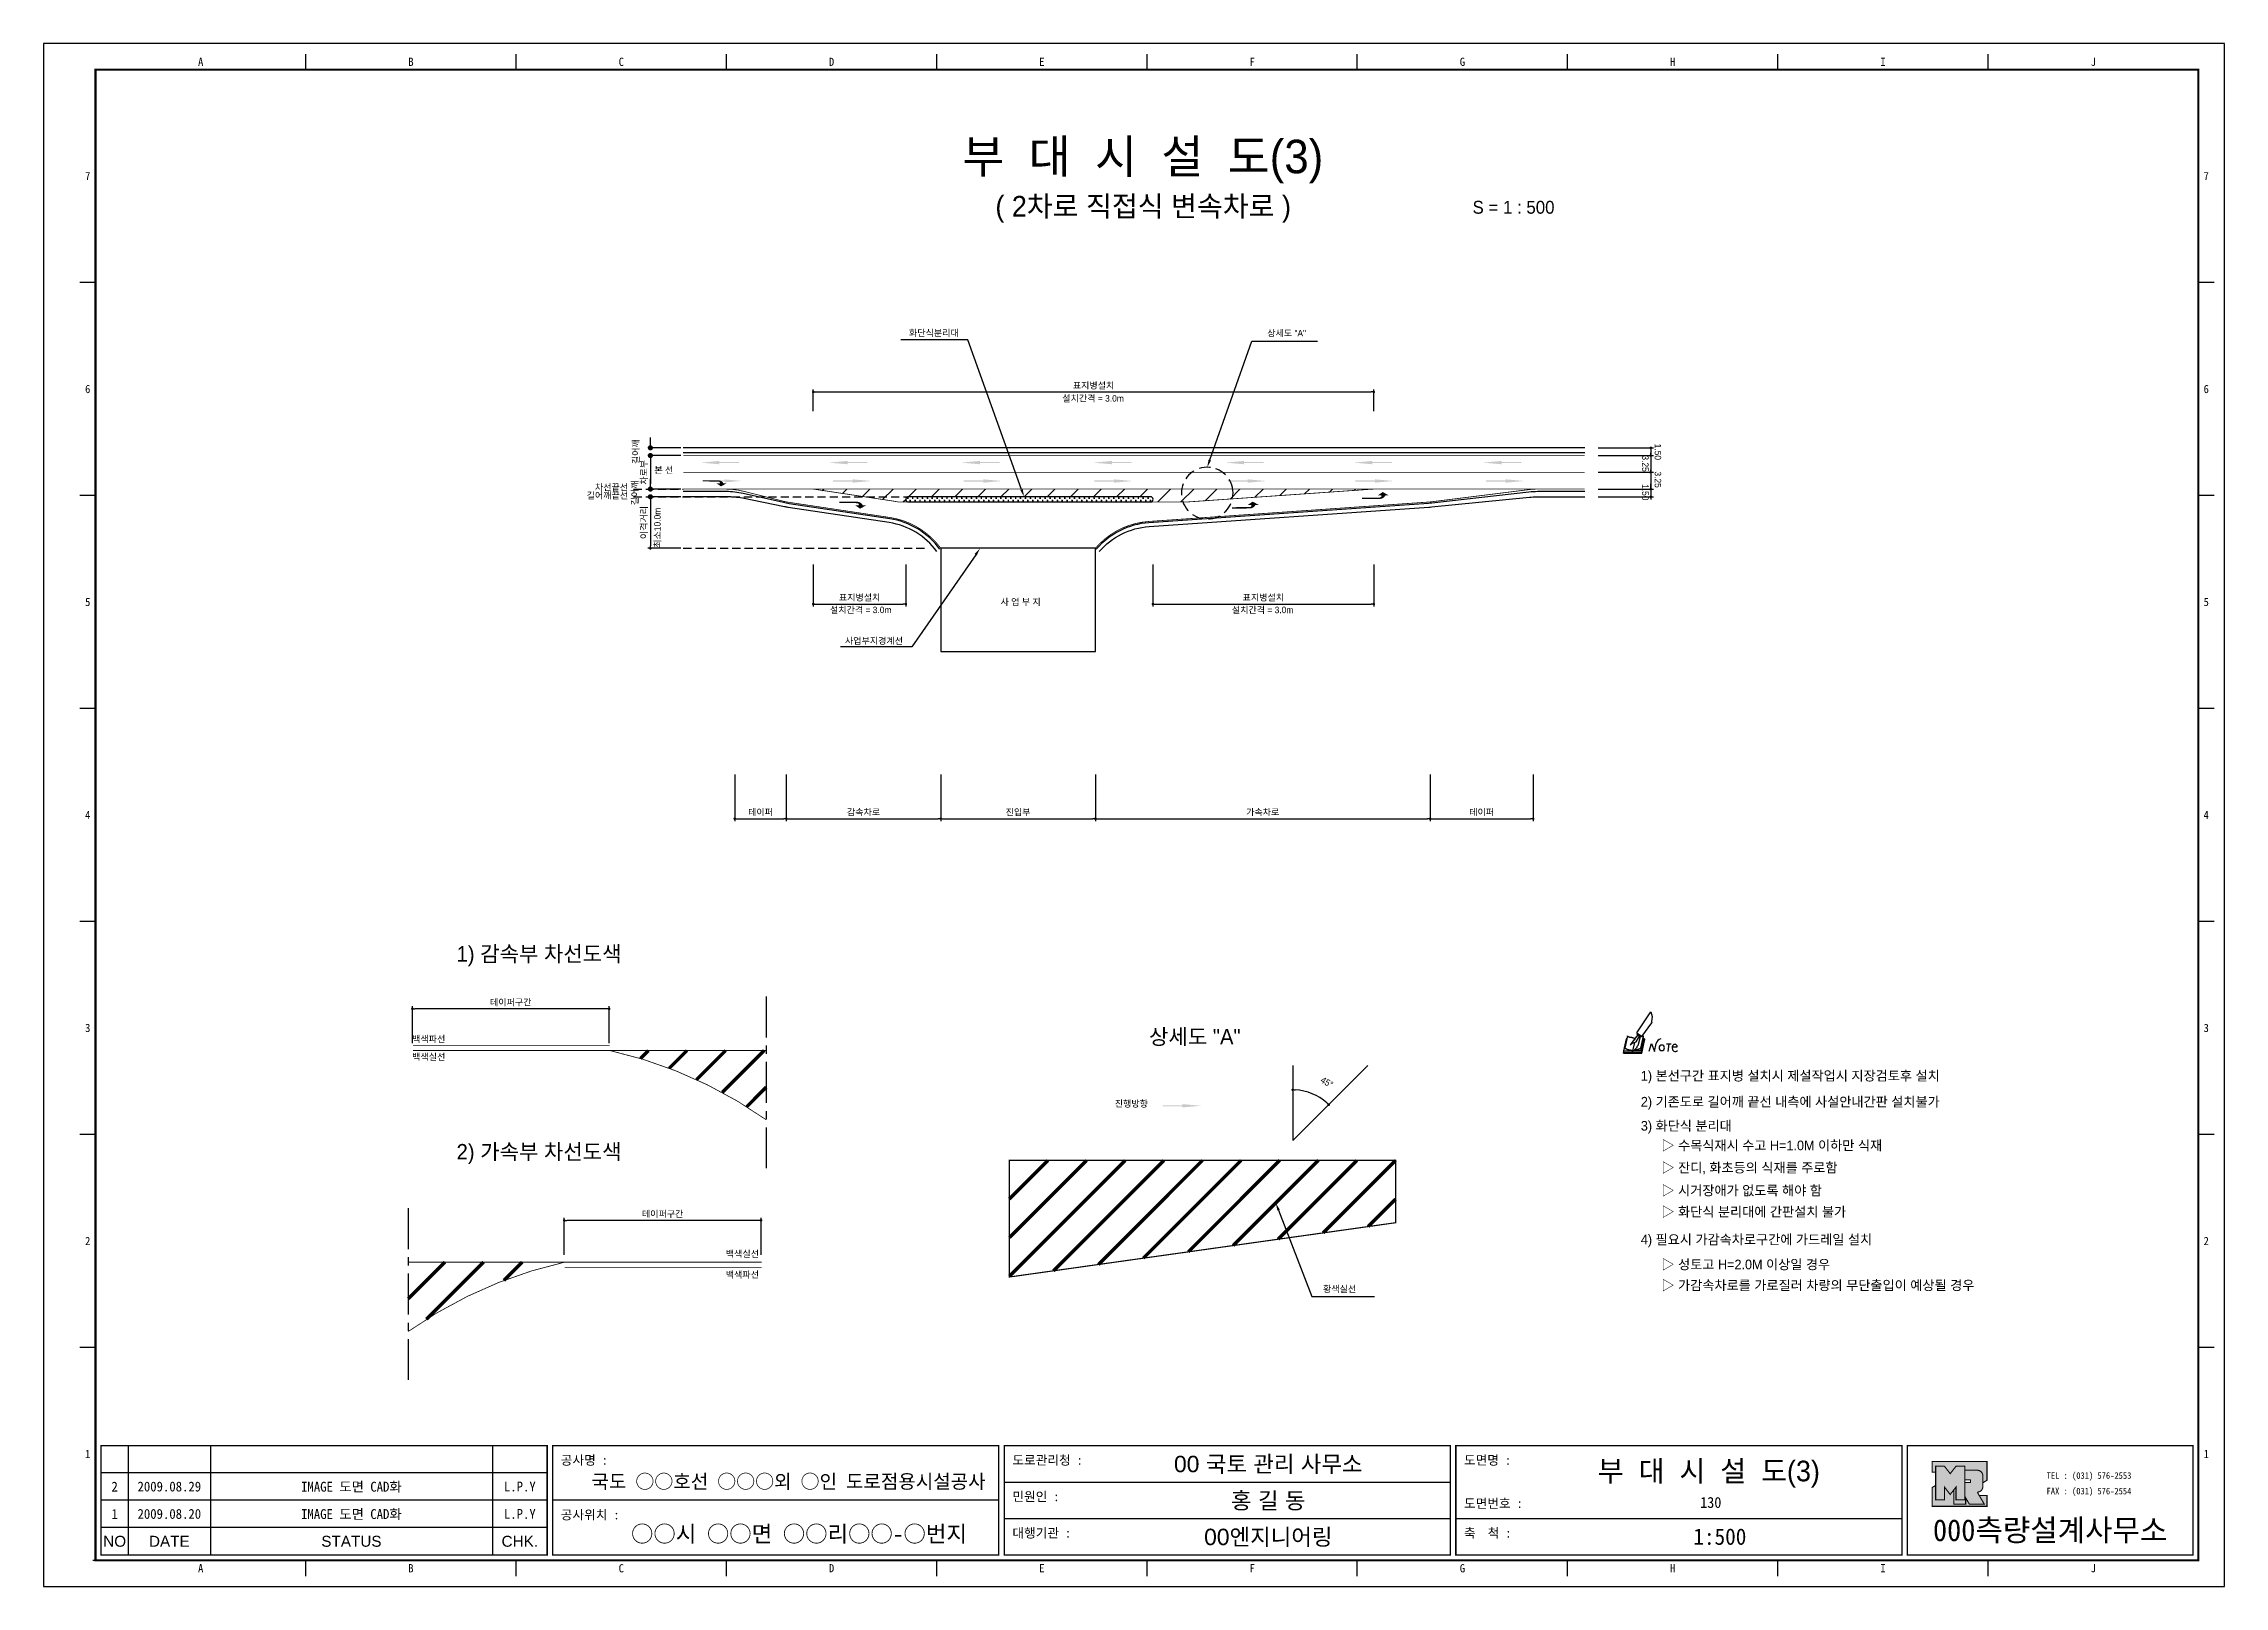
# Model space of a CAD drawing. Header units: millimetres. Extents: x 526 to 950, y -4 to 296.
import ezdxf
from ezdxf.enums import TextEntityAlignment as Align

# ---------------------------------------------------------------- set-up
doc = ezdxf.new("R2010")
doc.units = ezdxf.units.MM
doc.linetypes.add('CENTER', pattern=[50.8, 31.75, -6.35, 6.35, -6.35])
doc.linetypes.add('HIDDEN', pattern=[9.525, 6.35, -3.175])
for name, color, linetype in [('CC-GSTR-0004', 4, 'Continuous'), ('CM-LANE-0030', 30, 'Continuous'), ('CZ-DIMT-0002', 7, 'Continuous'), ('CZ-LIN1-0007', 7, 'Continuous'), ('CZ-LIN2-0003', 3, 'Continuous'), ('CZ-LINE-0001', 7, 'Continuous'), ('CZ-TEXT-BOX0', 7, 'Continuous'), ('TITLE', 7, 'Continuous')]:
    doc.layers.add(name, color=color, linetype=linetype)
doc.styles.add('견고딕', font='arial.ttf')
doc.styles.add('돋움', font='')
doc.styles.add('돋음체', font='')
doc.styles.get('돋움').set_extended_font_data('Dotum')
doc.styles.get('돋음체').set_extended_font_data('DotumChe')

# ---------------------------------------------------------------- blocks, each defined once
blk = doc.blocks.new('note')
for p, q in [((0.85, 3.5), (3.53, 7.57)), ((1.8, 2.79), (3.74, 5.46)), ((3.53, 7.57), (3.8, 6.64)), ((3.8, 6.64), (3.69, 5.72)), ((3.69, 5.72), (3.74, 5.46)), ((-1.24, 2.36), (-1.77, 0)), ((-1.77, 0), (1.77, 0)), ((-1.77, 0), (-1.77, -0.3)), ((-1.53, 0.52), (-1.55, 0.54)), ((-1.01, 2.9), (-1.53, 0.52)), ((-1.48, 0.48), (-1.53, 0.52)), ((-1.43, 0.44), (-1.48, 0.48)), ((-1.38, 0.41), (-1.43, 0.44)), ((-1.33, 0.4), (-1.38, 0.41)), ((-1.27, 0.37), (-1.33, 0.4)), ((-1.22, 0.35), (-1.27, 0.37)), ((-1.13, 2.36), (-1.24, 2.36)), ((-1.17, 0.33), (-1.22, 0.35)), ((-1.12, 0.32), (-1.17, 0.33)), ((-1.02, 0.25), (-1.12, 0.32)), ((-0.97, 0.22), (-1.02, 0.25)), ((-1, 2.9), (-1.01, 2.9)), ((-0.98, 2.85), (-1, 2.9)), ((-0.95, 2.8), (-0.98, 2.85)), ((-0.93, 0.21), (-0.97, 0.22)), ((-0.9, 2.75), (-0.95, 2.8)), ((-0.88, 0.19), (-0.93, 0.21)), ((-0.85, 2.72), (-0.9, 2.75)), ((-0.8, 0.18), (-0.88, 0.19)), ((-0.79, 2.69), (-0.85, 2.72)), ((-0.75, 0.17), (-0.8, 0.18)), ((-0.74, 2.68), (-0.79, 2.69)), ((-0.7, 0.16), (-0.75, 0.17)), ((-0.69, 2.65), (-0.74, 2.68)), ((-0.64, 0.15), (-0.7, 0.16)), ((-0.64, 2.65), (-0.69, 2.65)), ((-0.59, 2.63), (-0.64, 2.65)), ((-0.58, 0.14), (-0.64, 0.15)), ((-0.54, 2.62), (-0.59, 2.63)), ((-0.53, 0.13), (-0.58, 0.14)), ((-0.48, 2.61), (-0.54, 2.62)), ((-0.48, 0.12), (-0.53, 0.13)), ((-0.43, 2.61), (-0.48, 2.61)), ((-0.43, 0.11), (-0.48, 0.12)), ((0.75, 2.77), (-0.46, 1.16)), ((0.37, 2.24), (-0.46, 1.16)), ((-0.46, 1.16), (-0.08, 1.47)), ((-0.38, 2.59), (-0.43, 2.61)), ((-0.38, 0.08), (-0.43, 0.11)), ((-0.33, 2.59), (-0.38, 2.59)), ((-0.29, 0.06), (-0.38, 0.08)), ((-0.27, 2.58), (-0.33, 2.59)), ((-0.23, 0.05), (-0.29, 0.06)), ((-0.22, 2.57), (-0.27, 2.58)), ((-0.16, 0.04), (-0.23, 0.05)), ((-0.17, 2.56), (-0.22, 2.57)), ((-0.12, 2.55), (-0.17, 2.56)), ((-0.11, 0.03), (-0.16, 0.04)), ((-0.07, 2.53), (-0.12, 2.55)), ((-0.04, 0.02), (-0.11, 0.03)), ((-0.08, 1.47), (0.72, 1.75)), ((-0.01, 2.51), (-0.07, 2.53)), ((-0.05, -0.3), (-0.05, 0)), ((0, 0), (-0.04, 0.02)), ((0.04, 2.5), (-0.01, 2.51)), ((0.37, 1.63), (0, 0)), ((0, 0), (1.6, 0.53)), ((0, 0), (1.65, 0.18)), ((0, 0.01), (0.06, 0.04)), ((0, -0.3), (0, 0)), ((0.09, 2.48), (0.04, 2.5)), ((0.05, -0.3), (0.05, 0)), ((0.06, 0.04), (0.11, 0.07)), ((0.14, 2.48), (0.09, 2.48)), ((0.11, 0.07), (0.16, 0.09)), ((0.2, 2.47), (0.14, 2.48)), ((0.16, 0.09), (0.21, 0.12)), ((0.26, 2.43), (0.18, 2.46)), ((0.21, 0.12), (0.27, 0.14)), ((0.34, 2.4), (0.26, 2.43)), ((0.27, 0.14), (0.36, 0.19)), ((0.45, 2.37), (0.34, 2.4)), ((0.36, 0.19), (0.41, 0.22)), ((0.41, 0.22), (0.46, 0.27)), ((0.46, 0.27), (0.51, 0.3)), ((0.51, 0.3), (0.56, 0.34)), ((0.56, 0.34), (0.6, 0.4)), ((0.6, 0.4), (0.64, 0.45)), ((0.64, 0.45), (0.67, 0.51)), ((0.67, 0.51), (0.74, 0.58)), ((0.72, 1.75), (1.16, 2.53)), ((0.74, 0.58), (0.79, 0.63)), ((1, 3.1), (0.75, 2.77)), ((0.79, 0.63), (0.83, 0.68)), ((0.83, 0.68), (0.86, 0.73)), ((0.85, 3.5), (1.8, 2.79)), ((1, 3.4), (0.85, 3.21)), ((0.85, 3.21), (1.52, 2.71)), ((0.86, 0.73), (0.89, 0.79)), ((0.89, 0.84), (0.92, 0.89)), ((0.89, 0.79), (0.89, 0.84)), ((0.92, 0.89), (0.96, 0.95)), ((0.96, 0.95), (1.01, 0.97)), ((1.47, 2.74), (1.01, 0.97)), ((1.16, 2.53), (1.37, 2.82)), ((2.13, 2.84), (1.44, 2.63)), ((1.52, 2.71), (1.66, 2.9)), ((1.6, 0.53), (2.13, 2.84)), ((1.65, 0.18), (2.19, 2.48)), ((1.77, 0), (2.3, 2.36)), ((1.77, -0.3), (2.3, 2.07)), ((1.77, -0.38), (2.3, 1.99)), ((1.77, -0.44), (2.3, 1.93)), ((1.77, 0), (1.77, -0.3)), ((2.19, 2.48), (2.04, 2.47)), ((2.3, 2.36), (2.16, 2.36)), ((2.3, 2.36), (2.3, 2.07)), ((3.21, -0.08), (3.68, 1.4)), ((3.68, 1.4), (4.26, -0.14)), ((4.26, -0.14), (4.56, 1.44)), ((6.55, 1.34), (7.46, 1.34)), ((7.01, 1.34), (6.87, -0.11)), ((7.71, 0.77), (7.71, 0.55)), ((7.71, 0.77), (8.67, 0.77)), ((-1.77, -0.3), (1.77, -0.3)), ((-1.77, -0.43), (-1.77, -0.3)), ((-1.77, -0.37), (1.77, -0.37)), ((-1.77, -0.43), (1.77, -0.43))]:
    blk.add_line(p, q)
for centre, major_axis, start_param, end_param in [((0.4, 2.31), (0.0702, 0.0702), 3.283946, 6.425539), ((5.68, 1.23), (-0.806, 0.806), -0.591174, 0.597824), ((5.66, 0.58), (-0.378, 0.378), 3.926991, 10.210176), ((8.3, 0.49), (0.422, 0.422), 2.265602, 4.634911), ((8.19, 0.77), (-0.342, 0.342), 3.926991, 7.068583)]:
    blk.add_ellipse(centre, major_axis=major_axis, ratio=1, start_param=start_param, end_param=end_param)
blk = doc.blocks.new('_Dot')
at = {"color": 0, "linetype": 'ByBlock', "lineweight": -2}
blk.add_line((-0.5, 0), (-1, 0), dxfattribs=at)
at = {"color": 0, "linetype": 'ByBlock', "const_width": 0.5}
blk.add_lwpolyline([(-0.25, 0, 1), (0.25, 0, 1)], format="xyb", close=True, dxfattribs=at)

msp = doc.modelspace()

# ---------------------------------------------------------------- hatches: boundary and pattern name
at = {"layer": 'CM-LANE-0030'}
h = msp.add_hatch(dxfattribs=at)
h.set_pattern_fill('ANSI31', color=256, style=0)
h.set_pattern_definition([(45, (527.8843, -21.447), (-2.245064, 2.245064), [])])
h.paths.add_polyline_path([(748.58, 206.88), (784.69, 209.38), (675.88, 209.38), (691.23, 207.07, -0.015132), (692.32, 206.88), (694.26, 206.88, 0.001024), (694.19, 206.9, -0.857281), (694.34, 207.88), (741.32, 207.88, -0.966023), (741.36, 206.88), (741.34, 206.88)])
at = {"layer": 'CZ-LIN1-0007'}
for color, points in [(256, [(657.65, 214.84), (657.65, 214.62), (661.48, 214.62), (661.48, 214.41), (657.65, 214.41), (657.65, 214.19), (654, 214.51)]), (256, [(682.55, 214.84), (682.55, 214.62), (686.37, 214.62), (686.37, 214.41), (682.55, 214.41), (682.55, 214.19), (678.89, 214.51)]), (256, [(708.21, 214.84), (708.21, 214.62), (712.03, 214.62), (712.03, 214.41), (708.21, 214.41), (708.21, 214.19), (704.56, 214.51)]), (256, [(733.87, 214.84), (733.87, 214.62), (737.7, 214.62), (737.7, 214.41), (733.87, 214.41), (733.87, 214.19), (730.22, 214.51)]), (256, [(759.49, 214.84), (759.49, 214.62), (763.31, 214.62), (763.31, 214.41), (759.49, 214.41), (759.49, 214.19), (755.84, 214.51)]), (256, [(784.41, 214.84), (784.41, 214.62), (788.24, 214.62), (788.24, 214.41), (784.41, 214.41), (784.41, 214.19), (780.76, 214.51)]), (256, [(809.48, 214.84), (809.48, 214.62), (813.31, 214.62), (813.31, 214.41), (809.48, 214.41), (809.48, 214.19), (805.83, 214.51)]), (256, [(657.53, 211.08, -0.267976), (658.44, 210.47), (658.99, 210.47), (657.96, 209.89), (657.13, 210.46), (657.74, 210.47, 0.504994), (657.47, 210.84), (654.42, 210.85), (654.42, 211.09)]), (256, [(658.66, 211.25), (658.66, 211.06), (655.24, 211.06), (655.24, 210.86), (658.66, 210.86), (658.66, 210.67), (661.93, 210.96)]), (256, [(683.53, 211.26), (683.53, 211.05), (679.7, 211.05), (679.7, 210.83), (683.53, 210.83), (683.53, 210.62), (687.18, 210.94)]), (256, [(708.88, 211.26), (708.88, 211.05), (705.06, 211.05), (705.06, 210.83), (708.88, 210.83), (708.88, 210.62), (712.53, 210.94)]), (256, [(734.24, 211.26), (734.24, 211.05), (730.41, 211.05), (730.41, 210.83), (734.24, 210.83), (734.24, 210.62), (737.89, 210.94)]), (256, [(760.2, 211.26), (760.2, 211.05), (756.38, 211.05), (756.38, 210.83), (760.2, 210.83), (760.2, 210.62), (763.85, 210.94)]), (256, [(784.94, 211.26), (784.94, 211.05), (781.12, 211.05), (781.12, 210.83), (784.94, 210.83), (784.94, 210.62), (788.59, 210.94)]), (256, [(785.93, 207.47, 0.267976), (786.96, 208.16), (787.59, 208.15), (786.42, 208.81), (785.48, 208.16), (786.17, 208.16, -0.504994), (785.86, 207.74), (782.4, 207.72), (782.4, 207.45)]), (256, [(810.3, 211.26), (810.3, 211.05), (806.47, 211.05), (806.47, 210.83), (810.3, 210.83), (810.3, 210.62), (813.95, 210.94)]), (256, [(684.48, 206.91, -0.267976), (685.51, 206.22), (686.14, 206.22), (684.96, 205.57), (684.02, 206.21), (684.71, 206.22, 0.504994), (684.4, 206.64), (680.94, 206.66), (680.94, 206.93)]), (256, [(760.69, 205.61, 0.267976), (761.72, 206.3), (762.34, 206.3), (761.17, 206.95), (760.23, 206.3), (760.92, 206.3, -0.504994), (760.61, 205.88), (757.15, 205.86), (757.15, 205.59)]), (0, [(747.52, 90.02), (747.52, 89.81), (743.7, 89.81), (743.7, 89.6), (747.52, 89.59), (747.52, 89.38), (751.17, 89.7)])]:
    msp.add_hatch(color=color, dxfattribs=at).paths.add_polyline_path(points)
at = {"layer": 'CZ-LIN2-0003'}
h = msp.add_hatch(dxfattribs=at)
h.set_pattern_fill('CROSS', color=256, scale=0.075, style=0)
h.set_pattern_definition([(0, (527.8843, -21.44686), (0.47625, 0.47625), [0.238125, -0.714375]), (90, (528.0034, -21.5659), (-0.47625, 0.47625), [0.238125, -0.714375])])
h.paths.add_polyline_path([(741.32, 207.88), (694.34, 207.88, 1), (694.34, 206.88), (741.32, 206.88, 1)])
at = {"layer": 'TITLE', "ltscale": 150}
h = msp.add_hatch(color=8, dxfattribs=at)
edge = h.paths.add_edge_path()
edge.add_line((903.73, 20.67), (893.07, 20.67))
edge.add_line((893.07, 20.67), (893.07, 18.59))
edge.add_line((893.07, 18.59), (893.77, 18.59))
edge.add_line((893.77, 18.59), (893.77, 19.76))
edge.add_line((893.77, 19.76), (895.46, 19.76))
edge.add_line((895.46, 19.76), (896.59, 18.31))
edge.add_line((896.59, 18.31), (897.72, 19.76))
edge.add_line((897.72, 19.76), (899.41, 19.76))
edge.add_line((899.41, 19.76), (899.41, 18.97))
edge.add_line((899.41, 18.97), (901.85, 18.97))
edge.add_arc((901.85, 17.9), 1.07, 0, 90, ccw=False)
edge.add_line((902.92, 17.9), (902.92, 16.53))
edge.add_line((902.92, 16.53), (903.73, 17.04))
edge.add_line((903.73, 17.04), (903.73, 20.67))
h.paths.add_polyline_path([(897.28, 15.15), (896.59, 14.27), (895.46, 15.72), (895.46, 13.21), (893.77, 13.21), (893.77, 16.05), (893.07, 15.61), (893.07, 11.98), (903.73, 11.98), (903.73, 14.06), (902.23, 14.06), (903.19, 12.41), (900.29, 12.41), (899.59, 13.62), (899.59, 12.41), (897.28, 12.41)])
msp.add_hatch(color=5, dxfattribs=at).paths.add_polyline_path([(899.41, 19.76), (897.72, 19.76), (896.59, 18.31), (895.46, 19.76), (893.77, 19.76), (893.77, 13.21), (895.46, 13.21), (895.46, 15.72), (896.59, 14.27), (897.72, 15.72), (897.72, 13.21), (899.41, 13.21)])
h = msp.add_hatch(color=161, dxfattribs=at)
edge = h.paths.add_edge_path()
edge.add_arc((901.85, 17.9), 1.07, 360, 450)
edge.add_line((901.85, 18.97), (899.41, 18.97))
edge.add_line((899.41, 18.97), (899.41, 17.11))
edge.add_line((899.41, 17.11), (900.41, 17.11))
edge.add_arc((900.41, 17), 0.113, 0, 90, ccw=False)
edge.add_line((900.52, 17), (900.52, 16.69))
edge.add_arc((900.41, 16.69), 0.113, 270, 360, ccw=False)
edge.add_line((900.41, 16.58), (899.41, 16.58))
edge.add_line((899.41, 16.58), (899.41, 13.21))
edge.add_line((899.41, 13.21), (897.72, 13.21))
edge.add_line((897.72, 13.21), (897.72, 15.72))
edge.add_line((897.72, 15.72), (897.28, 15.15))
edge.add_line((897.28, 15.15), (897.28, 12.41))
edge.add_line((897.28, 12.41), (899.59, 12.41))
edge.add_line((899.59, 12.41), (899.59, 13.62))
edge.add_line((899.59, 13.62), (900.29, 12.41))
edge.add_line((900.29, 12.41), (903.19, 12.41))
edge.add_line((903.19, 12.41), (901.85, 14.73))
edge.add_arc((901.85, 15.79), 1.07, 270, 360)
edge.add_line((902.92, 15.79), (902.92, 17.9))

# ---------------------------------------------------------------- linework, layer by layer
at = {"color": 0, "linetype": 'ByBlock', "lineweight": -2}
for p, q in [((644.25, 217.88), (644.25, 218.38)), ((838.46, 217.13), (838.46, 216.88)), ((838.46, 216.13), (838.46, 216.38)), ((644.25, 215.38), (644.25, 214.88)), ((644.25, 215.38), (644.25, 214.88)), ((838.46, 215.63), (838.46, 215.38)), ((838.46, 212.88), (838.46, 213.13)), ((838.46, 212.38), (838.46, 212.13)), ((644.25, 209.88), (644.25, 210.38)), ((644.25, 209.88), (644.25, 210.38)), ((838.46, 209.63), (838.46, 209.88)), ((838.46, 209.63), (838.46, 209.88)), ((838.46, 207.63), (838.46, 207.38)), ((838.46, 207.63), (838.46, 207.38)), ((644.25, 207.38), (644.25, 206.88))]:
    msp.add_line(p, q, dxfattribs=at)
at = {"color": 0, "linetype": 'ByBlock'}
for points, const_width in [([(644.25, 217.63, 1), (644.25, 217.13, 1)], 0.5), ([(644.25, 215.63, 1), (644.25, 216.13, 1)], 0.5), ([(644.25, 215.63, 1), (644.25, 216.13, 1)], 0.5), ([(838.46, 217.25, 1), (838.46, 217.5, 1)], 0.25), ([(838.46, 216, 1), (838.46, 215.75, 1)], 0.25), ([(838.46, 215.75, 1), (838.46, 216, 1)], 0.25), ([(838.46, 212.75, 1), (838.46, 212.5, 1)], 0.25), ([(838.46, 212.5, 1), (838.46, 212.75, 1)], 0.25), ([(644.25, 209.63, 1), (644.25, 209.13, 1)], 0.5), ([(644.25, 209.63, 1), (644.25, 209.13, 1)], 0.5), ([(644.25, 207.63, 1), (644.25, 208.13, 1)], 0.5), ([(838.46, 209.5, 1), (838.46, 209.25, 1)], 0.25), ([(838.46, 209.5, 1), (838.46, 209.25, 1)], 0.25), ([(838.46, 207.75, 1), (838.46, 208, 1)], 0.25), ([(838.46, 207.75, 1), (838.46, 208, 1)], 0.25)]:
    msp.add_lwpolyline(points, format="xyb", close=True, dxfattribs=dict(at, const_width=const_width))
at = {"layer": 'CC-GSTR-0004'}
for points in [[(825.63, 217.38), (650.63, 217.38)], [(825.63, 216.38), (650.63, 216.38)]]:
    msp.add_lwpolyline(points, dxfattribs=at)
for points in [[(700.43, 197.73, 0.200301), (690.71, 203.61), (671.17, 206.54), (671.17, 206.54, -0.018175), (670.1, 206.74), (670.1, 206.74), (662.26, 208.51), (662.26, 208.51, 0.055452), (658.97, 208.88), (658.97, 208.88), (650.63, 208.88)], [(699.83, 197.29, 0.200301), (690.6, 202.87), (671, 205.81, -0.012396), (670.27, 205.94), (662.1, 207.58, 0.049659), (659.14, 207.88), (650.63, 207.88)], [(825.63, 208.88), (816.48, 208.88, 0.028022), (814.8, 208.78), (814.8, 208.78), (795.95, 206.66), (795.95, 206.66, -0.010735), (795.31, 206.6), (795.31, 206.6), (741.02, 202.84, 0.201252), (730.82, 197.71)], [(731.39, 197.23, -0.201252), (741.07, 202.1), (795.4, 205.86, 0.007667), (795.86, 205.9), (814.89, 207.8, -0.024952), (816.38, 207.88), (825.63, 207.88)]]:
    msp.add_lwpolyline(points, format="xyb", dxfattribs=at)
at = {"layer": 'CM-LANE-0030'}
for points, const_width in [([(825.63, 212.63), (650.63, 212.63)], 0.15), ([(642.31, 98.88), (643.86, 100.43)], 0.675), ([(647.91, 96.98), (651.36, 100.43)], 0.675), ([(653.2, 94.77), (658.86, 100.43)], 0.675), ([(658.21, 92.28), (666.36, 100.43)], 0.675), ([(662.95, 89.51), (666.74, 93.31)], 0.675), ([(713.93, 56.61), (736.43, 79.11)], 0.675), ([(713.93, 64.11), (728.93, 79.11)], 0.675), ([(713.93, 71.61), (721.43, 79.11)], 0.675), ([(722.49, 57.67), (743.93, 79.11)], 0.675), ([(731.22, 58.89), (751.43, 79.11)], 0.675), ([(739.94, 60.12), (758.93, 79.11)], 0.675), ([(748.67, 61.35), (766.43, 79.11)], 0.675), ([(757.39, 62.57), (773.93, 79.11)], 0.675), ([(766.12, 63.8), (781.43, 79.11)], 0.675), ([(774.85, 65.03), (788.93, 79.11)], 0.675), ([(783.57, 66.25), (788.93, 71.61)], 0.675), ([(597.25, 52.24), (604.37, 59.36)], 0.675), ([(600.79, 48.28), (611.87, 59.36)], 0.675), ([(615.82, 55.81), (619.37, 59.36)], 0.675)]:
    msp.add_lwpolyline(points, dxfattribs=dict(at, const_width=const_width))
at = {"layer": 'CM-LANE-0030', "const_width": 0.15}
msp.add_lwpolyline([(748.58, 206.88), (692.32, 206.88, 0.015132), (691.23, 207.07), (675.88, 209.38), (784.69, 209.38)], format="xyb", close=True, dxfattribs=at)
for points in [[(666.74, 86.98, 0.099163), (636.36, 100.43), (666.74, 100.43)], [(597.25, 59.36), (627.63, 59.36, 0.099163), (597.25, 45.91)]]:
    msp.add_lwpolyline(points, format="xyb", dxfattribs=at)
at = {"layer": 'CM-LANE-0030', "const_width": 0.225}
msp.add_lwpolyline([(713.93, 56.47), (713.93, 79.11), (788.93, 79.11), (788.93, 67.01)], close=True, dxfattribs=at)
at = {"layer": 'CZ-LIN1-0007', "const_width": 0.15}
msp.add_lwpolyline([(825.63, 215.88), (650.63, 215.88)], dxfattribs=at)
for points in [[(700.63, 197.88, 0.200301), (690.75, 203.86), (671.35, 206.77), (671.35, 206.77, -0.024027), (669.93, 207.05), (669.93, 207.05), (662.43, 208.93), (662.43, 208.93, 0.061321), (658.79, 209.38), (658.79, 209.38), (650.63, 209.38)], [(825.63, 209.38), (816.57, 209.38), (816.57, 209.38, 0.031099), (814.71, 209.26), (796.05, 206.93), (796.05, 206.93, -0.01381), (795.22, 206.85), (795.22, 206.85), (741, 203.09, 0.201252), (730.63, 197.88)]]:
    msp.add_lwpolyline(points, format="xyb", dxfattribs=at)
at = {"layer": 'CZ-LIN1-0007', "linetype": 'HIDDEN', "const_width": 0.15}
for points in [[(658.79, 209.38), (675.88, 209.38)], [(816.57, 209.38), (784.69, 209.38)]]:
    msp.add_lwpolyline(points, dxfattribs=at)
at = {"layer": 'CZ-LIN1-0007', "linetype": 'HIDDEN', "ltscale": 0.5, "const_width": 0.15}
for points in [[(636.36, 101.43), (598.15, 101.43)], [(665.84, 58.36), (627.63, 58.36)]]:
    msp.add_lwpolyline(points, dxfattribs=at)
at = {"layer": 'CZ-LIN1-0007'}
for points in [[(636.36, 100.43, 0.15, 0.15, 0), (598.15, 100.43, 0.15, 0.15, 0)], [(665.84, 59.36, 0.15, 0.15, 0), (627.63, 59.36, 0.15, 0.15, 0)]]:
    msp.add_lwpolyline(points, format="xyseb", dxfattribs=at)
at = {"layer": 'CZ-LIN2-0003'}
msp.add_lwpolyline([(741.32, 207.88), (694.34, 207.88, 0.857281), (694.19, 206.9, -0.001024), (694.26, 206.88), (741.34, 206.88), (741.36, 206.88, 0.966023)], format="xyb", close=True, dxfattribs=at)
msp.add_lwpolyline([(730.63, 197.88), (700.63, 197.88), (700.63, 177.88), (730.63, 177.88)], close=True, dxfattribs=at)
at = {"layer": 'CZ-LINE-0001'}
for p, q in [((675.88, 224.52), (675.88, 228.72)), ((784.69, 224.52), (784.69, 228.72)), ((676.38, 228.22), (784.19, 228.22)), ((650.13, 217.38), (643.75, 217.38)), ((644.25, 218.38), (644.25, 219.38)), ((828.23, 217.38), (838.96, 217.38)), ((838.46, 216.88), (838.46, 207.88)), ((650.13, 215.88), (643.75, 215.88)), ((650.13, 215.88), (643.75, 215.88)), ((644.25, 214.88), (644.25, 210.38)), ((644.25, 214.88), (644.25, 213.88)), ((828.23, 215.88), (838.96, 215.88)), ((828.23, 215.88), (838.96, 215.88)), ((828.23, 212.63), (838.96, 212.63)), ((828.23, 212.63), (838.96, 212.63)), ((650.13, 209.38), (643.75, 209.38)), ((650.13, 209.38), (643.75, 209.38)), ((650.13, 207.88), (643.75, 207.88)), ((650.13, 207.88), (643.75, 207.88)), ((828.23, 209.38), (838.96, 209.38)), ((828.23, 209.38), (838.96, 209.38)), ((828.23, 207.88), (838.96, 207.88)), ((828.23, 207.88), (838.96, 207.88)), ((838.46, 209.88), (838.46, 210.38)), ((644.25, 207.38), (644.25, 198.38)), ((650.13, 197.88), (643.75, 197.88)), ((675.88, 194.77), (675.88, 186.57)), ((693.84, 194.77), (693.84, 186.57)), ((741.82, 194.76), (741.82, 186.57)), ((784.69, 194.76), (784.69, 186.57)), ((676.38, 187.07), (693.34, 187.07)), ((742.32, 187.07), (784.19, 187.07)), ((660.63, 153.96), (660.63, 144.91)), ((670.63, 153.96), (670.63, 144.91)), ((670.63, 153.96), (670.63, 144.91)), ((700.63, 153.96), (700.63, 144.91)), ((700.63, 153.96), (700.63, 144.91)), ((730.63, 153.96), (730.63, 144.91)), ((730.63, 153.96), (730.63, 144.91)), ((795.63, 153.96), (795.63, 144.91)), ((795.63, 153.96), (795.63, 144.91)), ((815.63, 153.96), (815.63, 144.91)), ((661.13, 145.41), (670.13, 145.41)), ((671.13, 145.41), (700.13, 145.41)), ((701.13, 145.41), (730.13, 145.41)), ((731.13, 145.41), (795.13, 145.41)), ((796.13, 145.41), (815.13, 145.41)), ((598.04, 101.86), (598.04, 109.03)), ((635.75, 108.53), (598.54, 108.53)), ((636.25, 101.86), (636.25, 109.03)), ((768.95, 97.53), (768.95, 82.94)), ((768.95, 82.94), (783.53, 97.53)), ((627.52, 60.79), (627.52, 67.96)), ((665.73, 60.79), (665.73, 67.96)), ((665.23, 67.46), (628.02, 67.46))]:
    msp.add_line(p, q, dxfattribs=at)
at = {"layer": 'CZ-LINE-0001', "linetype": 'HIDDEN', "ltscale": 0.25}
for p, q in [((640.97, 209.38), (650.63, 209.38)), ((640.97, 207.88), (694.34, 207.88)), ((650.63, 197.88), (697.87, 197.88))]:
    msp.add_line(p, q, dxfattribs=at)
at = {"layer": 'CZ-LINE-0001', "color": 1}
for p, q in [((644.25, 210.38), (644.25, 211.38)), ((644.25, 206.88), (644.25, 205.88))]:
    msp.add_line(p, q, dxfattribs=at)
at = {"layer": 'CZ-LINE-0001', "linetype": 'HIDDEN', "ltscale": 0.35}
msp.add_line((757.34, 209.17), (757.34, 209.17), dxfattribs=at)
at = {"layer": 'CZ-LINE-0001', "linetype": 'CENTER', "ltscale": 0.25}
for p, q in [((666.74, 110.9), (666.74, 77.22)), ((597.25, 69.83), (597.25, 36.15))]:
    msp.add_line(p, q, dxfattribs=at)
at = {"layer": 'CZ-LINE-0001'}
for points in [[(716.29, 209.29), (705.89, 238.31), (692.86, 238.31)], [(752.85, 215.02), (761.02, 238.07), (773.75, 238.07)], [(707.4, 196.64), (695.03, 178.73), (681.18, 178.73)], [(766.2, 69.44), (772.66, 52.67), (784.84, 52.67)]]:
    msp.add_lwpolyline(points, dxfattribs=at)
at = {"layer": 'CZ-LINE-0001', "linetype": 'HIDDEN', "ltscale": 0.35}
msp.add_arc((752.35, 208.58), 5.02, 6.7667, 6.749, dxfattribs=at)
at = {"layer": 'CZ-LINE-0001'}
msp.add_arc((768.95, 82.94), 9.86, 47.9063, 87.0937, dxfattribs=at)
for points in [[(753.09, 214.93), (752.35, 213.6), (752.61, 215.1)], [(716.53, 209.37), (716.8, 207.88), (716.05, 209.2)], [(707.2, 196.78), (708.26, 197.88), (707.61, 196.5)], [(765.97, 69.35), (765.66, 70.84), (766.44, 69.53)]]:
    msp.add_solid(points, dxfattribs=at)
at = {"layer": 'TITLE', "color": 7, "linetype": 'Continuous'}
for p, q in [((577.36, 290.78), (577.36, 293.8)), ((618.18, 290.78), (618.18, 293.8)), ((659.01, 290.78), (659.01, 293.8)), ((699.83, 290.78), (699.83, 293.8)), ((740.66, 290.78), (740.66, 293.8)), ((781.48, 290.78), (781.48, 293.8)), ((822.31, 290.78), (822.31, 293.8)), ((863.13, 290.78), (863.13, 293.8)), ((903.96, 290.78), (903.96, 293.8)), ((536.53, 249.45), (533.51, 249.45)), ((947.8, 249.45), (944.78, 249.45)), ((536.53, 208.12), (533.51, 208.12)), ((947.8, 208.12), (944.78, 208.12)), ((536.53, 166.79), (533.51, 166.79)), ((947.8, 166.79), (944.78, 166.79)), ((536.53, 125.46), (533.51, 125.46)), ((947.8, 125.46), (944.78, 125.46)), ((536.53, 84.13), (533.51, 84.13)), ((947.8, 84.13), (944.78, 84.13)), ((536.53, 42.8), (533.51, 42.8)), ((947.8, 42.8), (944.78, 42.8)), ((577.36, -1.55), (577.36, 1.47)), ((618.18, -1.55), (618.18, 1.47)), ((659.01, -1.55), (659.01, 1.47)), ((699.83, -1.55), (699.83, 1.47)), ((740.66, -1.55), (740.66, 1.47)), ((781.48, -1.55), (781.48, 1.47)), ((822.31, -1.55), (822.31, 1.47)), ((863.13, -1.55), (863.13, 1.47)), ((903.96, -1.55), (903.96, 1.47))]:
    msp.add_line(p, q, dxfattribs=at)
at = {"layer": 'TITLE', "ltscale": 150}
for p, q in [((542.9, 23.76), (542.9, 2.54)), ((558.82, 23.76), (558.82, 2.54)), ((613.59, 23.76), (613.59, 2.54)), ((624.21, 18.45), (537.6, 18.45)), ((624.21, 13.15), (537.6, 13.15)), ((711.88, 13.15), (625.27, 13.15)), ((712.94, 16.68), (799.55, 16.68)), ((712.94, 9.61), (799.55, 9.61)), ((800.61, 9.61), (887.22, 9.61)), ((624.21, 7.84), (537.6, 7.84))]:
    msp.add_line(p, q, dxfattribs=at)
at = {"layer": 'TITLE'}
msp.add_line((944.89, 1.47), (536.03, 1.47), dxfattribs=at)
msp.add_lwpolyline([(526.45, -3.56), (949.81, -3.56), (949.81, 295.82), (526.45, 295.82)], close=True, dxfattribs=at)
at = {"layer": 'TITLE', "linetype": 'Continuous', "const_width": 0.403}
msp.add_lwpolyline([(536.53, 1.47), (536.53, 290.78), (944.78, 290.78), (944.78, 1.47)], close=True, dxfattribs=at)
at = {"layer": 'TITLE', "ltscale": 150}
for points, const_width in [([(537.6, 23.76), (624.21, 23.76), (624.21, 2.54), (537.6, 2.54)], 0.265), ([(625.27, 23.76), (711.88, 23.76), (711.88, 2.54), (625.27, 2.54)], 0.265), ([(799.55, 2.54), (712.94, 2.54), (712.94, 23.76), (799.55, 23.76)], 0.265), ([(800.61, 23.76), (887.22, 23.76), (887.22, 2.54), (800.61, 2.54)], 0.265), ([(943.72, 23.76), (943.72, 2.54), (888.28, 2.54), (888.28, 23.76), (943.72, 23.76)], 0.265), ([(899.41, 19.76), (897.72, 19.76), (896.59, 18.31), (895.46, 19.76), (893.77, 19.76), (893.77, 13.21), (895.46, 13.21), (895.46, 15.72), (896.59, 14.27), (897.72, 15.72), (897.72, 13.21), (899.41, 13.21)], 0.212), ([(897.28, 15.15), (896.59, 14.27), (895.46, 15.72), (895.46, 13.21), (893.77, 13.21), (893.77, 16.05), (893.07, 15.61), (893.07, 11.98), (903.73, 11.98), (903.73, 14.06), (902.23, 14.06), (903.19, 12.41), (900.29, 12.41), (899.59, 13.62), (899.59, 12.41), (897.28, 12.41)], 0.212)]:
    msp.add_lwpolyline(points, close=True, dxfattribs=dict(at, const_width=const_width))
at = {"layer": 'TITLE', "ltscale": 150, "const_width": 0.212}
for points in [[(903.73, 20.67), (893.07, 20.67), (893.07, 18.59), (893.77, 18.59), (893.77, 19.76), (895.46, 19.76), (896.59, 18.31), (897.72, 19.76), (899.41, 19.76), (899.41, 18.97), (901.85, 18.97, -0.414214), (902.92, 17.9), (902.92, 16.53), (903.73, 17.04)], [(902.92, 17.9, 0.414214), (901.85, 18.97), (899.41, 18.97), (899.41, 17.11), (900.41, 17.11, -0.414214), (900.52, 17), (900.52, 16.69, -0.414214), (900.41, 16.58), (899.41, 16.58), (899.41, 13.21), (897.72, 13.21), (897.72, 15.72), (897.28, 15.15), (897.28, 12.41), (899.59, 12.41), (899.59, 13.62), (900.29, 12.41), (903.19, 12.41), (901.85, 14.73, 0.414214), (902.92, 15.79)]]:
    msp.add_lwpolyline(points, format="xyb", close=True, dxfattribs=at)

# ---------------------------------------------------------------- block references
at = {"layer": 'CZ-LINE-0001', "yscale": 0.5, "zscale": 0.5}
for p, xscale, rotation in [((675.88, 228.22), 0.5, 180), ((644.25, 207.88), 0.5, 90), ((644.25, 197.88), 0.5, 270), ((675.88, 187.07), 0.5, 180), ((741.82, 187.07), 0.5, 180), ((660.63, 145.41), 0.5, 180), ((670.63, 145.41), 0.5, 180), ((700.63, 145.41), 0.5, 180), ((730.63, 145.41), 0.5, 180), ((795.63, 145.41), 0.5, 180), ((598.04, 108.53), 0.5, 180), ((768.95, 92.8), 0.500000000000022, 178.5468340379332), ((775.92, 89.91), 0.4999999999999781, 316.4531659620644), ((627.52, 67.46), 0.5, 180)]:
    msp.add_blockref('_Dot', p, dxfattribs=dict(at, xscale=xscale, rotation=rotation))
at = {"layer": 'CZ-LINE-0001', "xscale": 0.5, "yscale": 0.5, "zscale": 0.5}
for p in [(784.69, 228.22), (693.84, 187.07), (784.69, 187.07), (670.63, 145.41), (700.63, 145.41), (730.63, 145.41), (795.63, 145.41), (815.63, 145.41), (636.25, 108.53), (665.73, 67.46)]:
    msp.add_blockref('_Dot', p, dxfattribs=at)
at = {"layer": 'CZ-TEXT-BOX0'}
msp.add_blockref('note', (834.93, 100.36), dxfattribs=at)

# ---------------------------------------------------------------- texts
at = {"layer": 'CZ-DIMT-0002', "style": '돋움'}
for s, p in [('화단식분리대', (699.28, 239.68)), ('상세도 "A"', (767.77, 239.63)), ('설치간격 = 3.0m', (730.19, 226.98)), ('본 선', (646.86, 213.07)), ('길어깨끝선', (635.9, 208.12)), ('차선끝선', (636.7, 209.71)), ('설치간격 = 3.0m', (685.08, 185.93)), ('사 업 부 지', (716.12, 187.47)), ('설치간격 = 3.0m', (763.1, 185.92)), ('사업부지경계선', (687.65, 179.92)), ('백색파선', (601.22, 102.66)), ('백색실선', (601.22, 99.21)), ('진행방향', (737.62, 90.11)), ('백색실선', (662.11, 60.98)), ('백색파선', (662.11, 56.94)), ('황색실선', (778.05, 54.14))]:
    msp.add_text(s, height=1.25, dxfattribs=at).set_placement(p, align=Align.MIDDLE_CENTER)
for s, rotation, p in [('1.50', 270, (839.22, 218.19)), ('3.25', 270, (836.78, 215.91)), ('3.25', 270, (839.22, 212.8)), ('1.50', 270, (836.78, 210.35)), ('최소10.0m', 90, (646.24, 197.99))]:
    msp.add_text(s, height=1.25, rotation=rotation, dxfattribs=at).set_placement(p)
for s, p in [('1) 본선구간 표지병 설치시 제설작업시 지장검토후 설치', (836.53, 95.53)), ('2) 기존도로 길어깨 끝선 내측에 사설안내간판 설치불가', (836.53, 90.48)), ('3) 화단식 분리대', (836.53, 85.81)), ('▷ 수목식재시 수고 H=1.0M 이하만 식재', (840.52, 82.01)), ('▷ 잔디, 화초등의 식재를 주로함', (840.52, 77.7)), ('▷ 시거장애가 없도록 해야 함', (840.52, 73.26)), ('▷ 화단식 분리대에 간판설치 불가', (840.52, 69.14)), ('4) 필요시 가감속차로구간에 가드레일 설치', (836.53, 63.75)), ('▷ 성토고 H=2.0M 이상일 경우', (840.52, 58.91)), ('▷ 가감속차로를 가로질러 차량의 무단출입이 예상될 경우', (840.52, 54.87))]:
    msp.add_text(s, height=1.875, dxfattribs=at).set_placement(p, align=Align.MIDDLE_LEFT)
at = {"layer": 'CZ-DIMT-0002', "char_height": 1.25, "attachment_point": 5, "rotation": 90, "style": '돋움'}
for s, insert in [('\\A1;길어깨', (641.48, 216.63)), ('\\A1;차로부', (643.06, 212.63)), ('\\A1;길어깨', (641.31, 208.63))]:
    msp.add_mtext(s, dxfattribs=dict(at, insert=insert))
at = {"layer": 'CZ-LINE-0001', "char_height": 1.25, "attachment_point": 5, "style": '돋움'}
for s, insert in [('\\A1;표지병설치', (730.28, 229.41)), ('\\A1;표지병설치', (684.86, 188.27)), ('\\A1;표지병설치', (763.25, 188.27)), ('\\A1;테이퍼', (665.63, 146.6)), ('\\A1;감속차로', (685.63, 146.61)), ('\\A1;진입부', (715.63, 146.6)), ('\\A1;가속차로', (763.13, 146.61)), ('\\A1;테이퍼', (805.63, 146.6)), ('\\A1;테이퍼구간', (617.14, 109.72)), ('\\A1;테이퍼구간', (646.62, 68.65))]:
    msp.add_mtext(s, dxfattribs=dict(at, insert=insert))
for s, insert, rotation in [('\\A1;이격거리', (643.06, 202.88), 90), ('\\A1;45°', (775.59, 94.26), 329.5706)]:
    msp.add_mtext(s, dxfattribs=dict(at, insert=insert, rotation=rotation))
at = {"layer": 'CZ-TEXT-BOX0', "style": '돋움'}
for s, p in [('1) 감속부 차선도색', (622.64, 119.19)), ('상세도 "A"', (749.95, 103.11)), ('2) 가속부 차선도색', (622.64, 80.78))]:
    msp.add_text(s, height=3, dxfattribs=at).set_placement(p, align=Align.MIDDLE_CENTER)
at = {"layer": 'TITLE', "color": 3, "linetype": 'Continuous', "style": '돋음체'}
for s, p in [('A', (556.95, 292.29)), ('B', (597.77, 292.29)), ('C', (638.6, 292.29)), ('D', (679.42, 292.29)), ('E', (720.25, 292.29)), ('F', (761.07, 292.29)), ('G', (801.89, 292.29)), ('H', (842.72, 292.29)), ('I', (883.54, 292.29)), ('J', (924.37, 292.29)), ('7', (535.02, 270.12)), ('7', (946.29, 270.12)), ('6', (535.02, 228.79)), ('6', (946.29, 228.79)), ('5', (535.02, 187.46)), ('5', (946.29, 187.46)), ('4', (535.02, 146.13)), ('4', (946.29, 146.13)), ('3', (535.02, 104.8)), ('3', (946.29, 104.8)), ('2', (535.02, 63.47)), ('2', (946.29, 63.47)), ('1', (535.02, 22.14)), ('1', (946.29, 22.14)), ('A', (556.95, -0.04)), ('B', (597.77, -0.04)), ('C', (638.6, -0.04)), ('D', (679.42, -0.04)), ('E', (720.25, -0.04)), ('F', (761.07, -0.04)), ('G', (801.89, -0.04)), ('H', (842.72, -0.04)), ('I', (883.54, -0.04)), ('J', (924.37, -0.04))]:
    msp.add_text(s, height=1.59, dxfattribs=at).set_placement(p, align=Align.MIDDLE)
at = {"layer": 'TITLE', "style": '돋움'}
for s, height, p in [('부  대  시  설  도(3)', 6.5, (739.84, 273.91)), ('( 2차로 직접식 변속차로 )', 4, (739.92, 264.27))]:
    msp.add_text(s, height=height, dxfattribs=at).set_placement(p, align=Align.MIDDLE_CENTER)
msp.add_text('S = 1 : 500', height=2.5, dxfattribs=at).set_placement((803.86, 264.06), align=Align.MIDDLE_LEFT)
at = {"layer": 'TITLE', "style": '돋음체'}
for s, p in [('공사명 : ', (626.86, 20.04)), ('도로관리청 :', (714.53, 20.04)), ('도면명 :', (802.2, 20.04)), ('민원인 :', (714.53, 12.97)), ('도면번호 :', (802.2, 11.65)), ('공사위치 :', (626.86, 9.43)), ('대행기관 :', (714.53, 5.9)), ('축  척 :', (802.2, 5.9))]:
    msp.add_text(s, height=1.804, dxfattribs=at).set_placement(p)
at = {"layer": 'TITLE', "color": 7, "linetype": 'Continuous'}
for s, height, style, p in [('00 국토 관리 사무소', 3.1832, '견고딕', (764.2, 20.22)), ('국도 ○○호선 ○○○외 ○인 도로점용시설공사', 2.7, '돋음체', (671.07, 16.83)), ('홍 길 동', 3.183, '견고딕', (764.2, 13.15)), ('○○시 ○○면 ○○리○○-○번지', 3.1832, '돋음체', (673.1, 6.67)), ('00엔지니어링', 3.183, '견고딕', (764.2, 6.07))]:
    msp.add_text(s, height=height, dxfattribs=dict(at, style=style)).set_placement(p, align=Align.MIDDLE)
at = {"layer": 'TITLE'}
for s, height, style, p in [('부  대  시  설  도(3)', 4, '돋움', (849.73, 18.48)), ('IMAGE 도면 CAD화', 1.9099, '돋음체', (586.21, 15.8)), ('IMAGE 도면 CAD화', 1.9099, '돋음체', (586.21, 10.49))]:
    msp.add_text(s, height=height, dxfattribs=dict(at, style=style)).set_placement(p, align=Align.MIDDLE)
at = {"layer": 'TITLE', "color": 180, "style": '돋음체'}
for s, p in [('TEL : (031) 576-2553', (915.3, 17.31)), ('FAX : (031) 576-2554', (915.3, 14.29))]:
    msp.add_text(s, height=1.2733, dxfattribs=at).set_placement(p)
at = {"layer": 'TITLE', "color": 1, "linetype": 'Continuous', "style": '돋음체'}
msp.add_text('2', height=1.91, dxfattribs=at).set_placement((540.25, 15.8), align=Align.MIDDLE)
at = {"layer": 'TITLE', "linetype": 'Continuous'}
for s, height, style, p in [('2009.08.29', 1.91, '돋음체', (550.86, 15.8)), ('L.P.Y', 1.91, '돋음체', (618.9, 15.8)), ('130', 2.122, '돋음체', (850.11, 12.71)), ('1', 1.91, '돋음체', (540.25, 10.49)), ('2009.08.20', 1.91, '돋음체', (550.86, 10.49)), ('L.P.Y', 1.91, '돋음체', (618.9, 10.49)), ('NO', 2.122, '견고딕', (540.25, 5.19)), ('DATE', 2.122, '견고딕', (550.86, 5.19)), ('STATUS', 2.122, '견고딕', (586.21, 5.19)), ('CHK.', 2.122, '견고딕', (618.9, 5.19)), ('1:500', 3.183, '돋음체', (851.87, 6.07))]:
    msp.add_text(s, height=height, dxfattribs=dict(at, style=style)).set_placement(p, align=Align.MIDDLE)
at = {"layer": 'TITLE', "color": 180, "style": '돋음체'}
msp.add_text('000측량설계사무소', height=4.244, dxfattribs=at).set_placement((916, 5.22), align=Align.CENTER)

doc.saveas('drawing.dxf')
